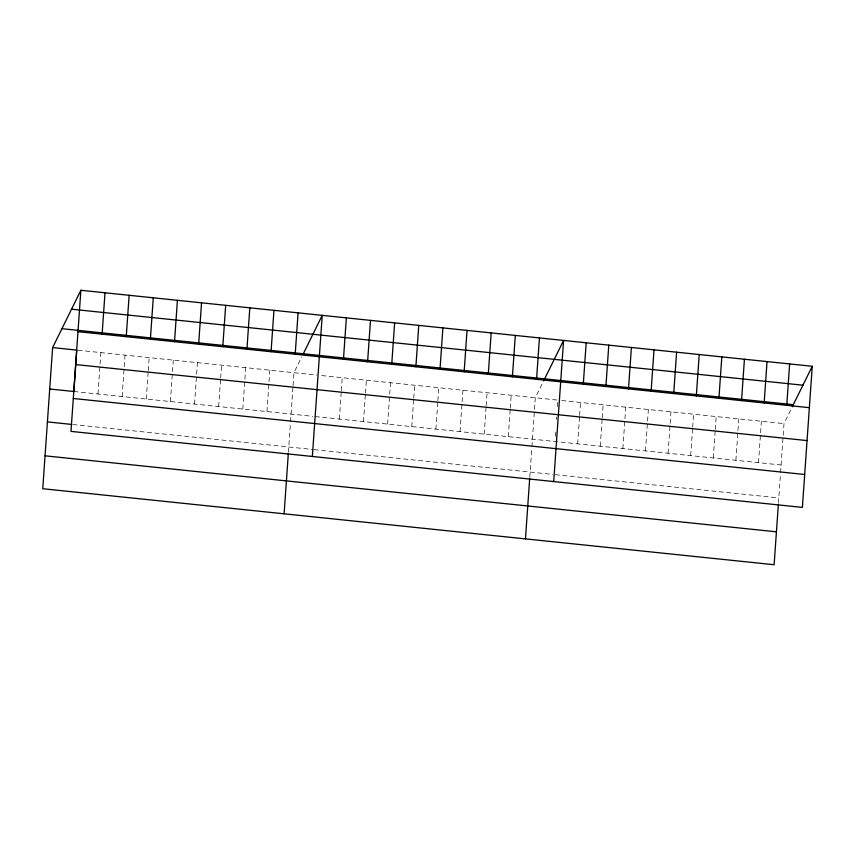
<?xml version="1.0" encoding="UTF-8"?>
<svg xmlns="http://www.w3.org/2000/svg" width="855" height="855" viewBox="0 0 855 855"><rect width="100%" height="100%" fill="white"/><g stroke="black" fill="none" stroke-linecap="round" stroke-linejoin="round"><path stroke-width="0.64" stroke-dasharray="4.28 3.21" d="M97.994 394.005L100.89 352.613M122.126 396.517L125.022 355.124M146.269 399.018L148.161 371.861M148.257 370.568L149.165 357.625M170.401 401.529L173.298 360.137M194.534 404.041L197.43 362.648M218.677 406.542L220.569 379.385M220.665 378.092L221.563 365.149M242.809 409.053L245.706 367.661M266.942 411.565L269.838 370.172M288.413 452.199L290.465 422.936M290.55 421.665L292.976 386.909M293.073 385.616L293.97 372.673L301.74 356.909M339.35 419.089L341.252 391.921M341.337 390.628L342.246 377.696M363.482 421.601L365.384 394.433M365.48 393.14L366.378 380.208M387.625 424.101L390.521 382.709M411.757 426.613L413.66 399.445M413.745 398.152L414.654 385.22M435.89 429.125L437.792 401.957M437.888 400.664L438.786 387.732M460.033 431.625L462.918 390.233M484.165 434.137L486.068 406.969M486.153 405.676L487.061 392.744M508.298 436.649L510.2 409.481M510.285 408.188L511.194 395.256M529.769 477.282L531.821 448.02M531.906 446.748L535.326 397.757L543.096 381.993M555.408 436.328L555.761 431.155M556.584 419.516L556.765 416.93M557.481 406.574L557.941 400.108L319.385 375.324M577.649 443.852L579.551 416.695M579.637 415.391L580.545 402.459M600.253 446.203L602.155 419.036M602.241 417.742L603.149 404.81M622.857 448.554L625.753 407.162M645.472 450.906L648.357 409.513M668.076 453.257L670.972 411.854M690.68 455.597L692.582 428.441M692.668 427.147L693.576 414.205M713.284 457.949L715.186 430.792M715.272 429.488L716.18 416.556M735.888 460.3L738.784 418.907M758.503 462.651L761.388 421.259M778.435 503.125L780.487 473.862M780.572 472.591L784.003 423.61L791.773 407.846M78.029 350.229L316.842 375.056M561.703 400.503L784.003 423.61M73.861 391.494L312.674 416.321M315.217 416.577L781.107 465.002M72.825 424.54L312.909 449.495M314.18 449.623L552.736 474.418M555.248 474.675L778.809 497.909"/><path stroke-width="1.28" d="M80.872 290.273L70.997 431.39L802.385 507.41L812.25 366.282L80.872 290.273L52.615 347.59L42.75 488.718L774.128 564.728L778.349 504.429M102.108 334.166L105.005 292.773M126.241 336.678L129.137 295.285M150.384 339.189L153.28 297.797M174.516 341.701L177.413 300.308M198.649 344.202L201.545 302.809M222.792 346.713L225.677 305.321M246.924 349.225L249.82 307.832M271.056 351.726L273.953 310.333M295.199 354.237L298.085 312.845M284.106 513.802L288.327 453.503M312.353 456.474L322.228 315.356L303.301 353.756M343.464 359.26L346.361 317.857M367.597 361.761L370.493 320.369M391.74 364.273L394.636 322.88M415.872 366.784L418.768 325.392M440.004 369.285L442.901 327.893M464.147 371.797L467.033 330.404M488.28 374.308L491.176 332.916M512.412 376.809L515.309 335.416M525.462 538.885L529.683 478.586M536.555 379.321L539.441 337.928M553.709 481.557L563.584 340.44L543.62 380.945M583.292 384.184L586.188 342.791M605.896 386.535L608.792 345.131M628.5 388.875L631.396 347.483M651.115 391.227L654.011 349.834M673.719 393.578L676.615 352.185M696.323 395.929L699.219 354.536M718.927 398.28L721.823 356.888M741.542 400.632L744.427 359.228M764.146 402.972L767.042 361.579M786.75 405.323L789.646 363.931M792.286 406.788L812.25 366.282M71.542 309.189L802.931 385.199M61.945 328.673L793.322 404.693M77.976 331.665L809.354 407.675M52.615 347.59L76.758 350.101L73.861 391.494L49.729 388.993M75.678 364.572L807.056 440.582M73.306 398.483L804.683 474.493M47.42 421.9L71.553 424.411M45.048 455.811L776.436 531.821"/></g></svg>
